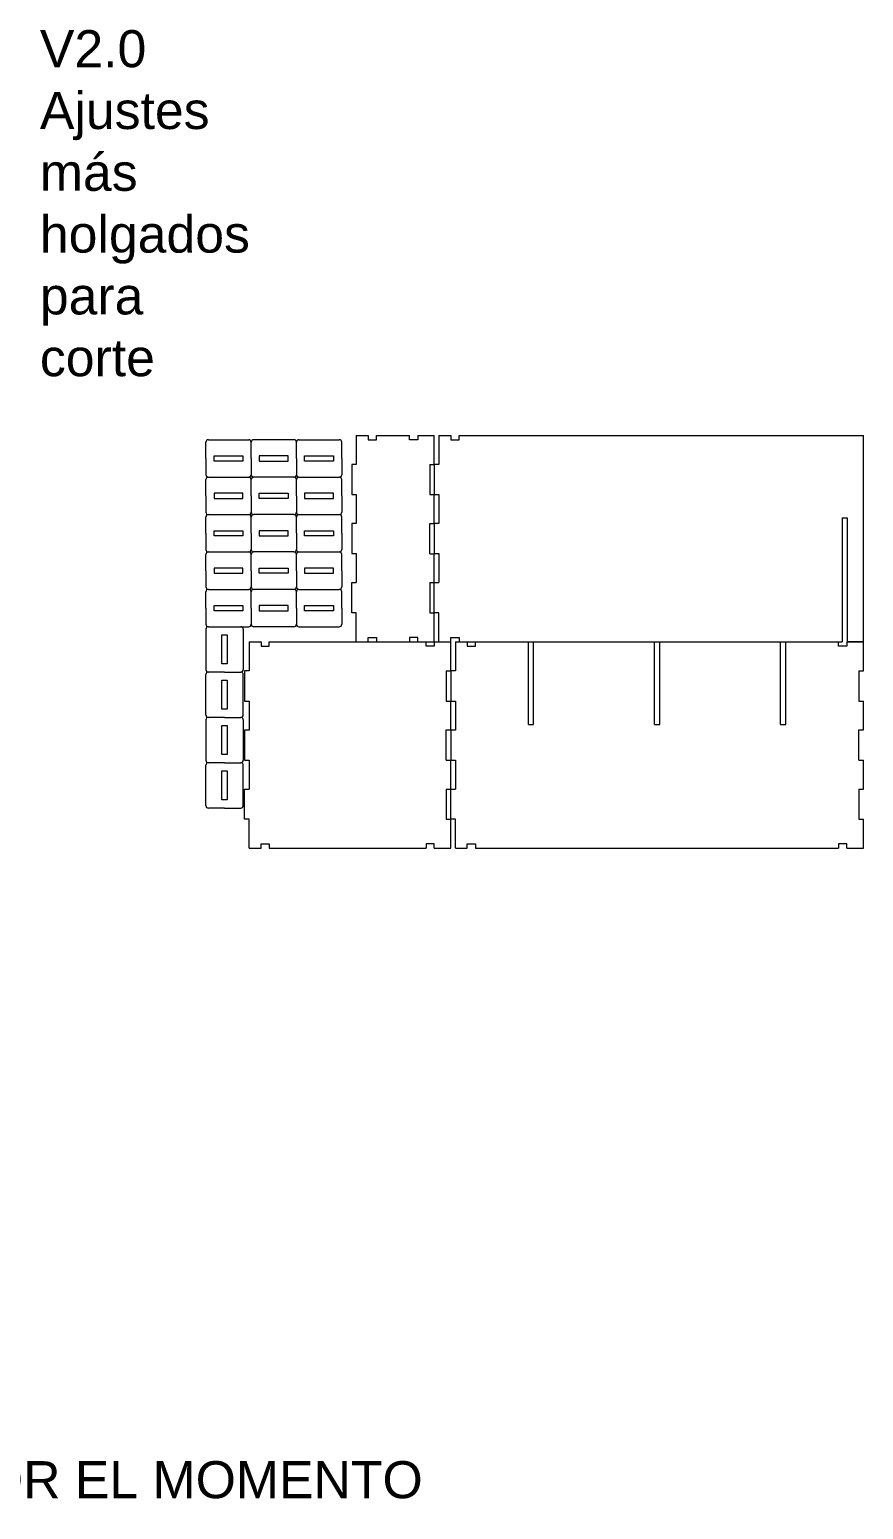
# Model space of a CAD drawing. Header units: millimetres. Extents: x 883 to 14654, y 5219 to 8318.
# Drawn here: x 9090 to 10101, y 6526 to 8318 of the extents above; entities that cross this region are included whole.
import ezdxf

# ---------------------------------------------------------------- set-up
doc = ezdxf.new("R2010")
doc.units = ezdxf.units.MM
doc.header["$LTSCALE"] = 0.05
doc.layers.add('Corte', color=1, linetype='Continuous', lineweight=5)
doc.styles.get("Standard").update_dxf_attribs({"font": 'arial.ttf'})

msp = doc.modelspace()

# ---------------------------------------------------------------- linework, layer by layer
at = {"layer": 'Corte', "linetype": 'Continuous', "lineweight": 5}
for p, q in [((9303.741, 7799.074), (9303.741, 7818.724)), ((9306.741, 7821.724), (9355.641, 7821.724)), ((9358.641, 7799.074), (9358.641, 7818.724)), ((9410.541, 7821.724), (9361.641, 7821.724)), ((9413.541, 7799.074), (9413.541, 7818.724)), ((9416.541, 7821.724), (9465.441, 7821.724)), ((9468.441, 7799.074), (9468.441, 7818.724)), ((9486.071, 7826.986), (9486.071, 7791.686)), ((9486.071, 7826.986), (9500.571, 7826.986)), ((9500.571, 7826.986), (9500.571, 7821.586)), ((9500.571, 7821.586), (9510.571, 7821.586)), ((9510.571, 7821.586), (9510.571, 7826.986)), ((9510.571, 7826.986), (9550.571, 7826.986)), ((9550.571, 7821.586), (9550.571, 7826.986)), ((9560.571, 7821.586), (9550.571, 7821.586)), ((9560.571, 7826.986), (9580.571, 7826.986)), ((9560.571, 7826.986), (9560.571, 7821.586)), ((9580.571, 7791.736), (9580.571, 7826.986)), ((9586.071, 7826.986), (9586.071, 7791.686)), ((9586.071, 7826.986), (9600.571, 7826.986)), ((9600.571, 7826.986), (9600.571, 7821.586)), ((9600.571, 7821.586), (9610.571, 7821.586)), ((9610.571, 7826.986), (10100.571, 7826.986)), ((9610.571, 7821.586), (9610.571, 7826.986)), ((10100.571, 7576.986), (10100.571, 7826.986)), ((9303.741, 7799.074), (9303.741, 7779.424)), ((9313.641, 7802.224), (9348.741, 7802.224)), ((9313.641, 7795.924), (9313.641, 7802.224)), ((9348.741, 7795.924), (9313.641, 7795.924)), ((9348.741, 7802.224), (9348.741, 7795.924)), ((9358.641, 7799.074), (9358.641, 7779.424)), ((9403.641, 7802.224), (9368.541, 7802.224)), ((9368.541, 7802.224), (9368.541, 7795.924)), ((9368.541, 7795.924), (9403.641, 7795.924)), ((9403.641, 7795.924), (9403.641, 7802.224)), ((9413.541, 7799.074), (9413.541, 7779.424)), ((9423.441, 7802.224), (9458.541, 7802.224)), ((9423.441, 7795.924), (9423.441, 7802.224)), ((9458.541, 7795.924), (9423.441, 7795.924)), ((9458.541, 7802.224), (9458.541, 7795.924)), ((9468.441, 7799.074), (9468.441, 7779.424)), ((9486.071, 7791.686), (9480.571, 7791.686)), ((9480.571, 7791.686), (9480.571, 7755.286)), ((9575.071, 7791.736), (9580.571, 7791.736)), ((9575.071, 7791.736), (9575.071, 7755.236)), ((9586.071, 7791.686), (9580.571, 7791.686)), ((9580.571, 7791.686), (9580.571, 7755.286)), ((9303.741, 7753.774), (9303.741, 7773.424)), ((9306.741, 7776.424), (9355.641, 7776.424)), ((9358.641, 7753.774), (9358.641, 7773.424)), ((9410.541, 7776.424), (9361.641, 7776.424)), ((9413.541, 7753.774), (9413.541, 7773.424)), ((9416.541, 7776.424), (9465.441, 7776.424)), ((9468.441, 7753.774), (9468.441, 7773.424)), ((9303.741, 7753.774), (9303.741, 7734.124)), ((9348.741, 7756.924), (9313.641, 7756.924)), ((9313.641, 7756.924), (9313.641, 7750.624)), ((9313.641, 7750.624), (9348.741, 7750.624)), ((9348.741, 7750.624), (9348.741, 7756.924)), ((9358.641, 7753.774), (9358.641, 7734.124)), ((9368.541, 7750.624), (9368.541, 7756.924)), ((9368.541, 7756.924), (9403.641, 7756.924)), ((9403.641, 7750.624), (9368.541, 7750.624)), ((9403.641, 7756.924), (9403.641, 7750.624)), ((9413.541, 7753.774), (9413.541, 7734.124)), ((9458.541, 7756.924), (9423.441, 7756.924)), ((9423.441, 7756.924), (9423.441, 7750.624)), ((9423.441, 7750.624), (9458.541, 7750.624)), ((9458.541, 7750.624), (9458.541, 7756.924)), ((9468.441, 7753.774), (9468.441, 7734.124)), ((9480.571, 7755.286), (9486.071, 7755.286)), ((9486.071, 7755.286), (9486.071, 7720.186)), ((9575.071, 7755.236), (9580.571, 7755.236)), ((9580.571, 7755.286), (9586.071, 7755.286)), ((9580.571, 7720.236), (9580.571, 7755.236)), ((9586.071, 7755.286), (9586.071, 7720.186)), ((9303.741, 7708.474), (9303.741, 7728.124)), ((9306.741, 7731.124), (9355.641, 7731.124)), ((9358.641, 7708.474), (9358.641, 7728.124)), ((9410.541, 7731.124), (9361.641, 7731.124)), ((9413.541, 7708.474), (9413.541, 7728.124)), ((9416.541, 7731.124), (9465.441, 7731.124)), ((9468.441, 7708.474), (9468.441, 7728.124)), ((10074.771, 7726.986), (10074.771, 7576.986)), ((10074.771, 7726.986), (10081.071, 7726.986)), ((10081.071, 7726.986), (10081.071, 7576.986)), ((9303.741, 7708.474), (9303.741, 7688.824)), ((9313.641, 7711.624), (9348.741, 7711.624)), ((9313.641, 7705.324), (9313.641, 7711.624)), ((9348.741, 7711.624), (9348.741, 7705.324)), ((9358.641, 7708.474), (9358.641, 7688.824)), ((9403.641, 7711.624), (9368.541, 7711.624)), ((9368.541, 7711.624), (9368.541, 7705.324)), ((9403.641, 7705.324), (9403.641, 7711.624)), ((9413.541, 7708.474), (9413.541, 7688.824)), ((9423.441, 7711.624), (9458.541, 7711.624)), ((9423.441, 7705.324), (9423.441, 7711.624)), ((9458.541, 7711.624), (9458.541, 7705.324)), ((9468.441, 7708.474), (9468.441, 7688.824)), ((9486.071, 7720.186), (9480.571, 7720.186)), ((9480.571, 7720.186), (9480.571, 7683.786)), ((9575.071, 7720.236), (9580.571, 7720.236)), ((9575.071, 7683.736), (9575.071, 7720.236)), ((9586.071, 7720.186), (9580.571, 7720.186)), ((9580.571, 7720.186), (9580.571, 7683.786)), ((9348.741, 7705.324), (9313.641, 7705.324)), ((9368.541, 7705.324), (9403.641, 7705.324)), ((9458.541, 7705.324), (9423.441, 7705.324)), ((9303.741, 7663.174), (9303.741, 7682.824)), ((9306.741, 7685.824), (9355.641, 7685.824)), ((9358.641, 7663.174), (9358.641, 7682.824)), ((9410.541, 7685.824), (9361.641, 7685.824)), ((9413.541, 7663.174), (9413.541, 7682.824)), ((9416.541, 7685.824), (9465.441, 7685.824)), ((9468.441, 7663.174), (9468.441, 7682.824)), ((9480.571, 7683.786), (9486.071, 7683.786)), ((9486.071, 7683.786), (9486.071, 7648.686)), ((9575.071, 7683.736), (9580.571, 7683.736)), ((9580.571, 7683.786), (9586.071, 7683.786)), ((9580.571, 7648.736), (9580.571, 7683.736)), ((9586.071, 7683.786), (9586.071, 7648.686)), ((9303.741, 7663.174), (9303.741, 7643.524)), ((9348.741, 7666.324), (9313.641, 7666.324)), ((9313.641, 7666.324), (9313.641, 7660.024)), ((9313.641, 7660.024), (9348.741, 7660.024)), ((9348.741, 7660.024), (9348.741, 7666.324)), ((9358.641, 7663.174), (9358.641, 7643.524)), ((9368.541, 7660.024), (9368.541, 7666.324)), ((9368.541, 7666.324), (9403.641, 7666.324)), ((9403.641, 7660.024), (9368.541, 7660.024)), ((9403.641, 7666.324), (9403.641, 7660.024)), ((9413.541, 7663.174), (9413.541, 7643.524)), ((9458.541, 7666.324), (9423.441, 7666.324)), ((9423.441, 7666.324), (9423.441, 7660.024)), ((9423.441, 7660.024), (9458.541, 7660.024)), ((9458.541, 7660.024), (9458.541, 7666.324)), ((9468.441, 7663.174), (9468.441, 7643.524)), ((9303.741, 7617.874), (9303.741, 7637.524)), ((9306.741, 7640.524), (9355.641, 7640.524)), ((9358.641, 7617.874), (9358.641, 7637.524)), ((9410.541, 7640.524), (9361.641, 7640.524)), ((9413.541, 7617.874), (9413.541, 7637.524)), ((9416.541, 7640.524), (9465.441, 7640.524)), ((9468.441, 7617.874), (9468.441, 7637.524)), ((9480.571, 7612.286), (9480.571, 7648.686)), ((9480.571, 7648.686), (9486.071, 7648.686)), ((9575.071, 7648.736), (9580.571, 7648.736)), ((9575.071, 7648.736), (9575.071, 7612.236)), ((9580.571, 7612.286), (9580.571, 7648.686)), ((9580.571, 7648.686), (9586.071, 7648.686)), ((9303.741, 7617.874), (9303.741, 7598.224)), ((9313.641, 7621.024), (9348.741, 7621.024)), ((9313.641, 7614.724), (9313.641, 7621.024)), ((9348.741, 7621.024), (9348.741, 7614.724)), ((9358.641, 7617.874), (9358.641, 7598.224)), ((9403.641, 7621.024), (9368.541, 7621.024)), ((9368.541, 7621.024), (9368.541, 7614.724)), ((9403.641, 7614.724), (9403.641, 7621.024)), ((9413.541, 7617.874), (9413.541, 7598.224)), ((9423.441, 7621.024), (9458.541, 7621.024)), ((9423.441, 7614.724), (9423.441, 7621.024)), ((9458.541, 7621.024), (9458.541, 7614.724)), ((9468.441, 7617.874), (9468.441, 7598.224)), ((9348.741, 7614.724), (9313.641, 7614.724)), ((9368.541, 7614.724), (9403.641, 7614.724)), ((9458.541, 7614.724), (9423.441, 7614.724)), ((9486.071, 7612.286), (9480.571, 7612.286)), ((9486.071, 7576.986), (9486.071, 7612.286)), ((9575.071, 7612.236), (9580.571, 7612.236)), ((9586.071, 7612.286), (9580.571, 7612.286)), ((9580.571, 7576.986), (9580.571, 7612.236)), ((9586.071, 7576.986), (9586.071, 7612.286)), ((9303.741, 7592.25), (9303.741, 7543.35)), ((9306.741, 7595.25), (9355.641, 7595.25)), ((9323.241, 7550.25), (9323.241, 7585.35)), ((9323.241, 7585.35), (9329.541, 7585.35)), ((9329.541, 7585.35), (9329.541, 7550.25)), ((9349.041, 7592.25), (9349.041, 7543.35)), ((9410.541, 7595.224), (9361.641, 7595.224)), ((9416.541, 7595.224), (9465.441, 7595.224)), ((9500.571, 7576.986), (9500.571, 7582.386)), ((9500.571, 7582.386), (9510.571, 7582.386)), ((9510.571, 7582.386), (9510.571, 7576.986)), ((9560.571, 7582.386), (9550.571, 7582.386)), ((9550.571, 7582.386), (9550.571, 7576.986)), ((9560.571, 7576.986), (9560.571, 7582.386)), ((9600.571, 7576.986), (9600.571, 7582.386)), ((9600.571, 7582.386), (9610.571, 7582.386)), ((9610.571, 7582.386), (9610.571, 7576.986)), ((9356.071, 7576.986), (9356.071, 7541.686)), ((9356.071, 7576.986), (9370.571, 7576.986)), ((9370.571, 7576.986), (9370.571, 7571.586)), ((9370.571, 7571.586), (9380.571, 7571.586)), ((9380.571, 7571.586), (9380.571, 7576.986)), ((9380.571, 7576.986), (9570.571, 7576.986)), ((9486.071, 7576.986), (9500.571, 7576.986)), ((9510.571, 7576.986), (9550.571, 7576.986)), ((9560.571, 7576.986), (9580.571, 7576.986)), ((9570.571, 7571.586), (9570.571, 7576.986)), ((9580.571, 7571.586), (9570.571, 7571.586)), ((9580.571, 7576.986), (9600.571, 7576.986)), ((9580.571, 7576.986), (9580.571, 7571.586)), ((9586.071, 7576.986), (9600.571, 7576.986)), ((9600.571, 7541.736), (9600.571, 7576.986)), ((9606.071, 7576.986), (9620.571, 7576.986)), ((9606.071, 7576.986), (9606.071, 7541.686)), ((9620.571, 7576.986), (9620.571, 7571.586)), ((9620.571, 7576.986), (9630.571, 7576.986)), ((9620.571, 7571.586), (9630.571, 7571.586)), ((9630.571, 7576.986), (9695.121, 7576.986)), ((9630.571, 7571.586), (9630.571, 7576.986)), ((9694.621, 7476.986), (9694.621, 7576.986)), ((9695.121, 7576.986), (9700.421, 7576.986)), ((9700.421, 7576.986), (9847.921, 7576.986)), ((9700.921, 7476.986), (9700.921, 7576.986)), ((9847.421, 7476.986), (9847.421, 7576.986)), ((9847.921, 7576.986), (9853.221, 7576.986)), ((9853.221, 7576.986), (10000.721, 7576.986)), ((9853.721, 7476.986), (9853.721, 7576.986)), ((10000.221, 7476.986), (10000.221, 7576.986)), ((10000.721, 7576.986), (10006.021, 7576.986)), ((10006.021, 7576.986), (10070.571, 7576.986)), ((10006.521, 7476.986), (10006.521, 7576.986)), ((10070.571, 7571.586), (10070.571, 7576.986)), ((10070.571, 7576.986), (10074.771, 7576.986)), ((10080.571, 7571.586), (10070.571, 7571.586)), ((10080.571, 7576.986), (10100.571, 7576.986)), ((10100.571, 7576.986), (10080.571, 7576.986)), ((10080.571, 7576.986), (10080.571, 7571.586)), ((10100.571, 7541.736), (10100.571, 7576.986)), ((9329.541, 7550.25), (9323.241, 7550.25)), ((9303.741, 7488.45), (9303.741, 7537.35)), ((9326.391, 7540.35), (9306.741, 7540.35)), ((9323.241, 7495.35), (9323.241, 7530.45)), ((9323.241, 7530.45), (9329.541, 7530.45)), ((9326.391, 7540.35), (9346.041, 7540.35)), ((9329.541, 7530.45), (9329.541, 7495.35)), ((9349.041, 7488.45), (9349.041, 7537.35)), ((9356.071, 7541.686), (9350.571, 7541.686)), ((9350.571, 7541.686), (9350.571, 7505.286)), ((9595.071, 7541.736), (9600.571, 7541.736)), ((9595.071, 7541.736), (9595.071, 7505.236)), ((9606.071, 7541.686), (9600.571, 7541.686)), ((9600.571, 7541.686), (9600.571, 7505.286)), ((10095.071, 7541.736), (10100.571, 7541.736)), ((10095.071, 7541.736), (10095.071, 7505.236)), ((9329.541, 7495.35), (9323.241, 7495.35)), ((9350.571, 7505.286), (9356.071, 7505.286)), ((9356.071, 7505.286), (9356.071, 7470.186)), ((9595.071, 7505.236), (9600.571, 7505.236)), ((9600.571, 7505.286), (9606.071, 7505.286)), ((9600.571, 7470.236), (9600.571, 7505.236)), ((9606.071, 7505.286), (9606.071, 7470.186)), ((10095.071, 7505.236), (10100.571, 7505.236)), ((10100.571, 7470.236), (10100.571, 7505.236)), ((9303.741, 7482.45), (9303.741, 7433.55)), ((9326.391, 7485.45), (9306.741, 7485.45)), ((9323.241, 7440.45), (9323.241, 7475.55)), ((9323.241, 7475.55), (9329.541, 7475.55)), ((9326.391, 7485.45), (9346.041, 7485.45)), ((9329.541, 7475.55), (9329.541, 7440.45)), ((9349.041, 7482.45), (9349.041, 7433.55)), ((9694.621, 7476.986), (9700.921, 7476.986)), ((9847.421, 7476.986), (9853.721, 7476.986)), ((10000.221, 7476.986), (10006.521, 7476.986)), ((9356.071, 7470.186), (9350.571, 7470.186)), ((9350.571, 7470.186), (9350.571, 7433.786)), ((9595.071, 7470.236), (9600.571, 7470.236)), ((9595.071, 7433.736), (9595.071, 7470.236)), ((9606.071, 7470.186), (9600.571, 7470.186)), ((9600.571, 7470.186), (9600.571, 7433.786)), ((10095.071, 7470.236), (10100.571, 7470.236)), ((10095.071, 7433.736), (10095.071, 7470.236)), ((9329.541, 7440.45), (9323.241, 7440.45)), ((9303.741, 7378.65), (9303.741, 7427.55)), ((9326.391, 7430.55), (9306.741, 7430.55)), ((9323.241, 7385.55), (9323.241, 7420.65)), ((9323.241, 7420.65), (9329.541, 7420.65)), ((9326.391, 7430.55), (9346.041, 7430.55)), ((9329.541, 7420.65), (9329.541, 7385.55)), ((9349.041, 7378.65), (9349.041, 7427.55)), ((9350.571, 7433.786), (9356.071, 7433.786)), ((9356.071, 7433.786), (9356.071, 7398.686)), ((9595.071, 7433.736), (9600.571, 7433.736)), ((9600.571, 7433.786), (9606.071, 7433.786)), ((9600.571, 7398.736), (9600.571, 7433.736)), ((9606.071, 7433.786), (9606.071, 7398.686)), ((10095.071, 7433.736), (10100.571, 7433.736)), ((10100.571, 7398.736), (10100.571, 7433.736)), ((9329.541, 7385.55), (9323.241, 7385.55)), ((9350.571, 7362.286), (9350.571, 7398.686)), ((9350.571, 7398.686), (9356.071, 7398.686)), ((9595.071, 7398.736), (9600.571, 7398.736)), ((9595.071, 7398.736), (9595.071, 7362.236)), ((9600.571, 7362.286), (9600.571, 7398.686)), ((9600.571, 7398.686), (9606.071, 7398.686)), ((10095.071, 7398.736), (10100.571, 7398.736)), ((10095.071, 7398.736), (10095.071, 7362.236)), ((9326.391, 7375.65), (9306.741, 7375.65)), ((9326.391, 7375.65), (9346.041, 7375.65)), ((9356.071, 7362.286), (9350.571, 7362.286)), ((9356.071, 7326.986), (9356.071, 7362.286)), ((9595.071, 7362.236), (9600.571, 7362.236)), ((9606.071, 7362.286), (9600.571, 7362.286)), ((9600.571, 7326.986), (9600.571, 7362.236)), ((9606.071, 7326.986), (9606.071, 7362.286)), ((10095.071, 7362.236), (10100.571, 7362.236)), ((10100.571, 7326.986), (10100.571, 7362.236)), ((9370.571, 7326.986), (9370.571, 7332.386)), ((9370.571, 7332.386), (9380.571, 7332.386)), ((9380.571, 7332.386), (9380.571, 7326.986)), ((9580.571, 7332.386), (9570.571, 7332.386)), ((9570.571, 7332.386), (9570.571, 7326.986)), ((9580.571, 7326.986), (9580.571, 7332.386)), ((9620.571, 7326.986), (9620.571, 7332.386)), ((9620.571, 7332.386), (9630.571, 7332.386)), ((9630.571, 7332.386), (9630.571, 7326.986)), ((10080.571, 7332.386), (10070.571, 7332.386)), ((10070.571, 7332.386), (10070.571, 7326.986)), ((10080.571, 7326.986), (10080.571, 7332.386)), ((9356.071, 7326.986), (9370.571, 7326.986)), ((9380.571, 7326.986), (9570.571, 7326.986)), ((9580.571, 7326.986), (9600.571, 7326.986)), ((9606.071, 7326.986), (9620.571, 7326.986)), ((9630.571, 7326.986), (10070.571, 7326.986)), ((10080.571, 7326.986), (10100.571, 7326.986))]:
    msp.add_line(p, q, dxfattribs=at)
for centre, start, end in [((9306.741, 7818.724), 90, 180), ((9355.641, 7818.724), 0, 90), ((9361.641, 7818.724), 90, 180), ((9410.541, 7818.724), 0, 90), ((9416.541, 7818.724), 90, 180), ((9465.441, 7818.724), 0, 90), ((9306.741, 7779.424), 180, 270), ((9355.641, 7779.424), 270, 0), ((9361.641, 7779.424), 180, 270), ((9410.541, 7779.424), 270, 0), ((9416.541, 7779.424), 180, 270), ((9465.441, 7779.424), 270, 0), ((9306.741, 7773.424), 90, 180), ((9355.641, 7773.424), 0, 90), ((9361.641, 7773.424), 90, 180), ((9410.541, 7773.424), 0, 90), ((9416.541, 7773.424), 90, 180), ((9465.441, 7773.424), 0, 90), ((9306.741, 7734.124), 180, 270), ((9306.741, 7728.124), 90, 180), ((9355.641, 7734.124), 270, 0), ((9355.641, 7728.124), 0, 90), ((9361.641, 7734.124), 180, 270), ((9361.641, 7728.124), 90, 180), ((9410.541, 7734.124), 270, 0), ((9410.541, 7728.124), 0, 90), ((9416.541, 7734.124), 180, 270), ((9416.541, 7728.124), 90, 180), ((9465.441, 7734.124), 270, 0), ((9465.441, 7728.124), 0, 90), ((9306.741, 7688.824), 180, 270), ((9355.641, 7688.824), 270, 0), ((9361.641, 7688.824), 180, 270), ((9410.541, 7688.824), 270, 0), ((9416.541, 7688.824), 180, 270), ((9465.441, 7688.824), 270, 0), ((9306.741, 7682.824), 90, 180), ((9355.641, 7682.824), 0, 90), ((9361.641, 7682.824), 90, 180), ((9410.541, 7682.824), 0, 90), ((9416.541, 7682.824), 90, 180), ((9465.441, 7682.824), 0, 90), ((9306.741, 7643.524), 180, 270), ((9306.741, 7637.524), 90, 180), ((9355.641, 7643.524), 270, 0), ((9355.641, 7637.524), 0, 90), ((9361.641, 7643.524), 180, 270), ((9361.641, 7637.524), 90, 180), ((9410.541, 7643.524), 270, 0), ((9410.541, 7637.524), 0, 90), ((9416.541, 7643.524), 180, 270), ((9416.541, 7637.524), 90, 180), ((9465.441, 7643.524), 270, 0), ((9465.441, 7637.524), 0, 90), ((9306.741, 7598.224), 180, 270), ((9306.741, 7592.25), 90, 180), ((9346.041, 7592.25), 0, 90), ((9355.641, 7598.224), 270, 0), ((9361.641, 7598.224), 180, 270), ((9410.541, 7598.224), 270, 0), ((9416.541, 7598.224), 180, 270), ((9465.441, 7598.224), 270, 0), ((9306.741, 7543.35), 180, 270), ((9306.741, 7537.35), 90, 180), ((9346.041, 7543.35), 270, 0), ((9346.041, 7537.35), 0, 90), ((9306.741, 7488.45), 180, 270), ((9306.741, 7482.45), 90, 180), ((9346.041, 7488.45), 270, 0), ((9346.041, 7482.45), 0, 90), ((9306.741, 7433.55), 180, 270), ((9306.741, 7427.55), 90, 180), ((9346.041, 7433.55), 270, 0), ((9346.041, 7427.55), 0, 90), ((9306.741, 7378.65), 180, 270), ((9346.041, 7378.65), 270, 0)]:
    msp.add_arc(centre, 3, start, end, dxfattribs=at)

# ---------------------------------------------------------------- texts
at = {"layer": 'Corte', "color": 3, "linetype": 'Continuous', "lineweight": 5}
msp.add_text('Cajas altura 10cm NO REQUERIDAS POR EL MOMENTO', height=44.89215, dxfattribs=at).set_placement((7925.402, 6539.914))
at = {"layer": 'Corte', "color": 4, "linetype": 'Continuous', "lineweight": 5, "insert": (9102.607, 8317.754), "char_height": 44.89215, "attachment_point": 1}
msp.add_mtext_dynamic_manual_height_columns('V2.0 Ajustes más holgados para corte', width=51.27427, gutter_width=224.461, heights=[0], dxfattribs=at)

doc.saveas('drawing.dxf')
